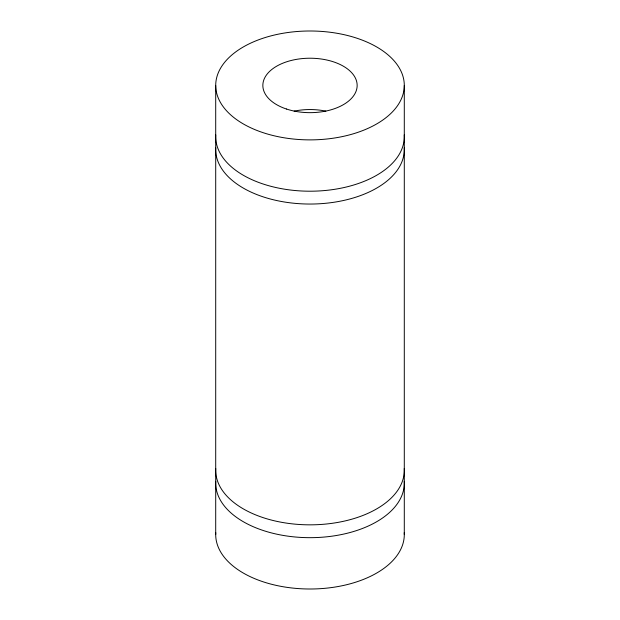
<?xml version="1.0" encoding="UTF-8"?>
<svg xmlns="http://www.w3.org/2000/svg" width="620" height="620" viewBox="0 0 620 620"><rect width="100%" height="100%" fill="white"/><g stroke="black" fill="none" stroke-linecap="round" stroke-linejoin="round"><path stroke-width="0.93" d="M404.294 85.444A94.294 54.444 0 0 1 262.849 132.587A94.294 54.444 0 0 1 262.849 38.293A94.294 54.444 0 0 1 404.294 85.444L404.294 534.556M215.706 85.444L215.706 534.556M404.24 481.345A94.294 54.444 0 0 1 310 537.672A94.294 54.444 0 0 1 215.76 481.345M404.24 468.511A94.294 54.444 0 0 1 310 524.838A94.294 54.444 0 0 1 215.76 468.511M294.182 111.127A47.151 27.218 0 0 1 325.818 111.127M404.24 134.881A94.294 54.444 0 0 1 310 191.208A94.294 54.444 0 0 1 215.76 134.881M404.24 147.715A94.294 54.444 0 0 1 310 204.042A94.294 54.444 0 0 1 215.76 147.715M404.24 532.673A94.294 54.444 0 0 1 310 589A94.294 54.444 0 0 1 215.76 532.673M286.425 109.011A47.151 27.218 0 0 0 357.151 85.444A47.151 27.218 0 0 0 286.425 61.868A47.151 27.218 0 0 0 286.425 109.011"/></g></svg>
